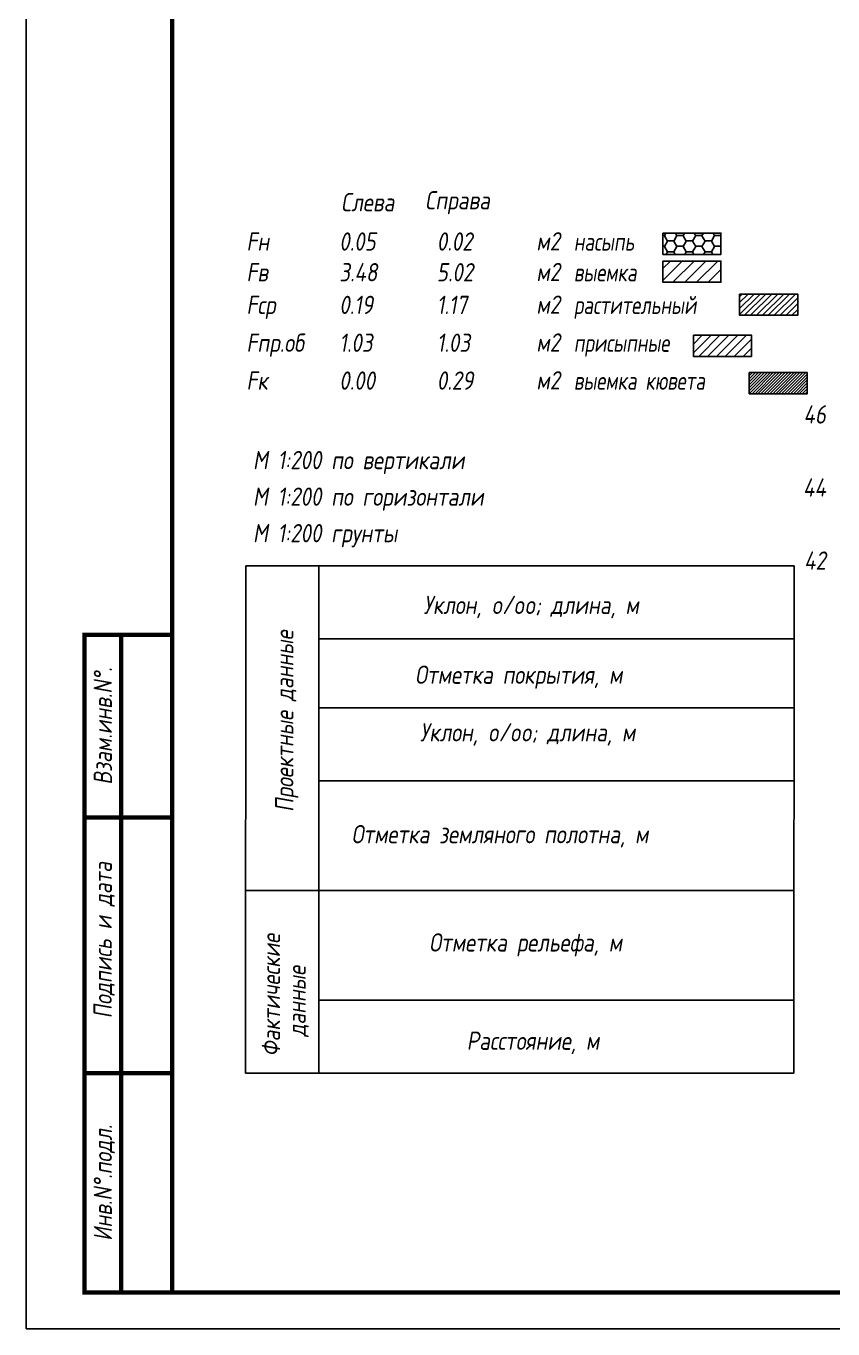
# Model space of a CAD drawing. Extents: x -717 to 1451, y -133302 to 233.
# Drawn here: x -30.1 to 80.3, y -86024.4 to -85846.1 of the extents above; entities that cross this region are included whole.
import ezdxf
from ezdxf.enums import TextEntityAlignment as Align

# ---------------------------------------------------------------- set-up
doc = ezdxf.new("R2010")
doc.units = 0
for name, color, linetype in [('Зарамочное оформление', 7, 'Continuous'), ('Линейка абсолютных высот', 7, 'Continuous'), ('Объем выемки', 7, 'Continuous'), ('Объем кюветов', 7, 'Continuous'), ('Объем насыпи', 7, 'Continuous'), ('Объем присыпных обочин', 7, 'Continuous'), ('Объем срезки растительного слоя', 7, 'Continuous'), ('Объём_2650', 7, 'Continuous'), ('Таблица', 7, 'Continuous')]:
    doc.layers.add(name, color=color, linetype=linetype)
for name, color, linetype, true_color in [('Объём_2563', 7, 'Continuous', 0xff8000), ('Объём_2570', 7, 'Continuous', 0x80ff00), ('Объём_2600', 7, 'Continuous', 0x808000), ('Объём_2620', 2, 'Continuous', 0xffff00)]:
    doc.layers.add(name, color=color, linetype=linetype, true_color=true_color)
doc.styles.add('М', font='romand.shx', dxfattribs={"width": 0.8, "oblique": 10, "height": 2.5})

# ---------------------------------------------------------------- blocks, each defined once
blk = doc.blocks.new('условные обозначения')
at = {"layer": 'Объём_2563'}
h = blk.add_hatch(dxfattribs=at)
h.set_pattern_fill('ANSI31', color=256, scale=0.3)
h.set_pattern_definition([(45, (-34.5, -100.5), (-0.673519, 0.673519), [])])
h.paths.add_polyline_path([(18.26, 7.53), (27.08, 7.53), (27.08, 4.62), (18.26, 4.62)])
at = {"layer": 'Объём_2570'}
h = blk.add_hatch(dxfattribs=at)
h.set_pattern_fill('ANSI31', color=3, scale=0.2)
h.set_pattern_definition([(45, (-32.9034, -100.5), (-0.4490128, 0.4490128), [])])
h.paths.add_polyline_path([(25.29, 13.16), (34.12, 13.16), (34.12, 10.25), (25.29, 10.25)])
at = {"layer": 'Объём_2600'}
h = blk.add_hatch(dxfattribs=at)
h.set_pattern_fill('ANSI31', color=6, scale=0.4)
h.set_pattern_definition([(45, (-34.5, -100.5), (-0.898026, 0.898026), [])])
h.paths.add_polyline_path([(13.63, 17.67), (22.46, 17.67), (22.46, 14.76), (13.63, 14.76)])
at = {"layer": 'Объём_2620'}
h = blk.add_hatch(dxfattribs=at)
h.set_pattern_fill('ANSI31', color=2, scale=0.1)
h.set_pattern_definition([(45, (-33.755, -100.5), (-0.2245064, 0.2245064), [])])
h.paths.add_polyline_path([(26.75, 2.41), (35.57, 2.41), (35.57, -0.5), (26.75, -0.5)])
at = {"layer": 'Объём_2650'}
h = blk.add_hatch(dxfattribs=at)
h.set_pattern_fill('HONEY', color=5, scale=0.3)
h.set_pattern_definition([(0, (-34.5, -100.5), (1.42875, 0.824889), [0.9525, -1.905]), (120, (-34.5, -100.5), (-1.42875, 0.824889), [0.9525, -1.905]), (60, (-34.5, -100.5), (3e-09, 1.6497784), [-1.905, 0.9525])])
h.paths.add_polyline_path([(13.63, 21.49), (22.46, 21.49), (22.46, 18.58), (13.63, 18.58)])
at = {"layer": 'Объём_2563'}
blk.add_lwpolyline([(18.26, 7.53), (27.08, 7.53), (27.08, 4.62), (18.26, 4.62)], close=True, dxfattribs=at)
at = {"layer": 'Объём_2620', "color": 2}
blk.add_lwpolyline([(26.75, 2.41), (35.57, 2.41), (35.57, -0.5), (26.75, -0.5)], close=True, dxfattribs=at)
at = {"layer": 'Объём_2650', "color": 5}
blk.add_lwpolyline([(13.63, 21.49), (22.46, 21.49), (22.46, 18.58), (13.63, 18.58)], close=True, dxfattribs=at)
at = {"layer": 'Объём_2650', "color": 6}
blk.add_lwpolyline([(13.63, 17.67), (22.46, 17.67), (22.46, 14.76), (13.63, 14.76)], close=True, dxfattribs=at)
at = {"layer": 'Объём_2650', "color": 3}
blk.add_lwpolyline([(25.29, 13.16), (34.12, 13.16), (34.12, 10.25), (25.29, 10.25)], close=True, dxfattribs=at)
at = {"layer": 'Объем насыпи', "color": 1, "style": 'М', "oblique": 10, "width": 0.8}
for s, p in [('насыпь', (0.09, 19.09)), ('выемка', (0.09, 14.89)), ('растительный', (0.09, 10.42)), ('присыпные', (0.09, 5.24)), ('выемка кювета', (0.09, 0.06))]:
    blk.add_text(s, height=2.5, dxfattribs=at).set_placement(p)

msp = doc.modelspace()

# ---------------------------------------------------------------- linework, layer by layer
at = {"layer": 'Таблица', "linetype": 'Continuous', "flags": 128}
for points in [[(0, -85920), (-0.054, -85989.421)], [(75, -85920), (0, -85920)], [(10, -85920), (10, -85989.421)], [(74.946, -85989.421), (75, -85920)], [(10, -85930), (75, -85930)], [(10, -85939.421), (75, -85939.421)], [(9.946, -85949.421), (74.946, -85949.421)], [(-0.054, -85964.421), (74.946, -85964.421)], [(9.946, -85979.421), (74.946, -85979.421)], [(-0.054, -85989.421), (74.946, -85989.421)]]:
    msp.add_lwpolyline(points, dxfattribs=at)

# ---------------------------------------------------------------- block references
at = {"layer": 'Объём_2570', "xscale": 0.9}
msp.add_blockref('условные обозначения', (44.779, -85895.951), dxfattribs=at)

# ---------------------------------------------------------------- texts
at = {"style": 'М', "oblique": 10, "width": 0.8}
msp.add_text('М 1:200 грунты', height=2.5, dxfattribs=at).set_placement((0.973, -85916.769))
at = {"layer": 'Линейка абсолютных высот', "style": 'М', "oblique": 10, "width": 0.8}
for s, p in [('46', (79.35, -85899.271)), ('44', (79.35, -85909.271)), ('42', (79.35, -85919.271))]:
    msp.add_text(s, height=2.5, dxfattribs=at).set_placement(p, align=Align.MIDDLE_RIGHT)
at = {"layer": 'Объем выемки', "style": 'М', "oblique": 10, "width": 0.8}
for s, p in [('Fв', (0.085, -85881.062)), ('3.48', (12.785, -85881.062)), ('5.02', (26.126, -85881.062)), ('м2', (39.731, -85881.029))]:
    msp.add_text(s, height=2.5, dxfattribs=at).set_placement(p)
at = {"layer": 'Объем кюветов', "style": 'М', "oblique": 10, "width": 0.8}
for s, p in [('м2', (39.731, -85895.854)), ('Fк', (0.085, -85895.887)), ('0.00', (12.785, -85895.887)), ('0.29', (26.126, -85895.887))]:
    msp.add_text(s, height=2.5, dxfattribs=at).set_placement(p)
at = {"layer": 'Объем насыпи', "style": 'М', "oblique": 10, "width": 0.8}
for s, p in [('Слева', (13.029, -85871.477)), ('Справа', (24.522, -85871.209)), ('Fн', (0.085, -85876.858)), ('0.05', (12.785, -85876.858)), ('0.02', (26.126, -85876.858)), ('м2', (39.731, -85876.824))]:
    msp.add_text(s, height=2.5, dxfattribs=at).set_placement(p)
at = {"layer": 'Объем присыпных обочин', "style": 'М', "oblique": 10, "width": 0.8}
for s, p in [('Fпр.об', (0.085, -85890.709)), ('1.03', (12.785, -85890.709)), ('1.03', (26.126, -85890.709)), ('м2', (39.731, -85890.675))]:
    msp.add_text(s, height=2.5, dxfattribs=at).set_placement(p)
at = {"layer": 'Объем срезки растительного слоя', "style": 'М', "oblique": 10, "width": 0.8}
for s, p in [('Fср', (0.085, -85885.53)), ('0.19', (12.785, -85885.53)), ('1.17', (26.126, -85885.53)), ('м2', (39.731, -85885.496))]:
    msp.add_text(s, height=2.5, dxfattribs=at).set_placement(p)
at = {"layer": 'Таблица', "style": 'М', "oblique": 10, "width": 0.8}
for s, p in [('М 1:200 по вертикали', (0.973, -85906.769)), ('М 1:200 по горизонтали', (0.973, -85911.769)), ('Уклон, o/oo; длина, м', (24.315, -85926.584)), ('Отметка покрытия, м', (23.148, -85936.139)), ('Уклон, o/oo; длина, м', (23.824, -85944.017)), ('Отметка земляного полотна, м', (14.462, -85957.965)), ('Отметка рельефа, м', (25.077, -85972.777)), ('Расстояние, м', (30.202, -85986.23))]:
    msp.add_text(s, height=2.5, dxfattribs=at).set_placement(p)
for s, p in [('Проектные данные ', (6.519, -85953.675)), ('Фактические ', (4.698, -85987.13)), ('данные', (8.204, -85984.425))]:
    msp.add_text(s, height=2.5, rotation=90, dxfattribs=at).set_placement(p)

# ---------------------------------------------------------------- wipeouts: each hides what was drawn before it
msp.add_wipeout([(-10.054, -85929.421), (-22.054, -85929.421), (-22.054, -86019.421), (-10.054, -86019.421)]).dxf.layer = 'Зарамочное оформление'

# ---------------------------------------------------------------- next in the draw order: linework, layer by layer
at = {"flags": 128}
msp.add_lwpolyline([(-30.054, -86024.421), (389.946, -86024.421), (389.946, -85727.421), (-30.054, -85727.421)], close=True, dxfattribs=at)
at = {"const_width": 0.6, "flags": 128}
msp.add_lwpolyline([(-10.054, -86019.421), (384.946, -86019.421), (384.946, -85732.421), (-10.054, -85732.421)], close=True, dxfattribs=at)
at = {"layer": 'Зарамочное оформление', "linetype": 'Continuous', "lineweight": -3, "const_width": 0.6, "flags": 128}
for points in [[(-10.054, -86019.421), (-22.054, -86019.421), (-22.054, -85929.421), (-10.054, -85929.421)], [(-17.054, -86019.421), (-17.054, -85929.421)], [(-22.054, -85954.421), (-10.054, -85954.421)], [(-22.054, -85989.421), (-10.054, -85989.421)]]:
    msp.add_lwpolyline(points, dxfattribs=at)

# ---------------------------------------------------------------- next in the draw order: texts
at = {"layer": 'Зарамочное оформление', "lineweight": 15, "style": 'М', "oblique": 10, "width": 0.8}
for s, p in [('Взам.инв.N%%d.', (-19.554, -85941.921)), ('Подпись и дата', (-19.572, -85971.227)), ('Инв.N%%d.подл.', (-19.554, -86004.421))]:
    msp.add_text(s, height=2.5, rotation=90, dxfattribs=at).set_placement(p, align=Align.MIDDLE_CENTER)

doc.saveas('drawing.dxf')
